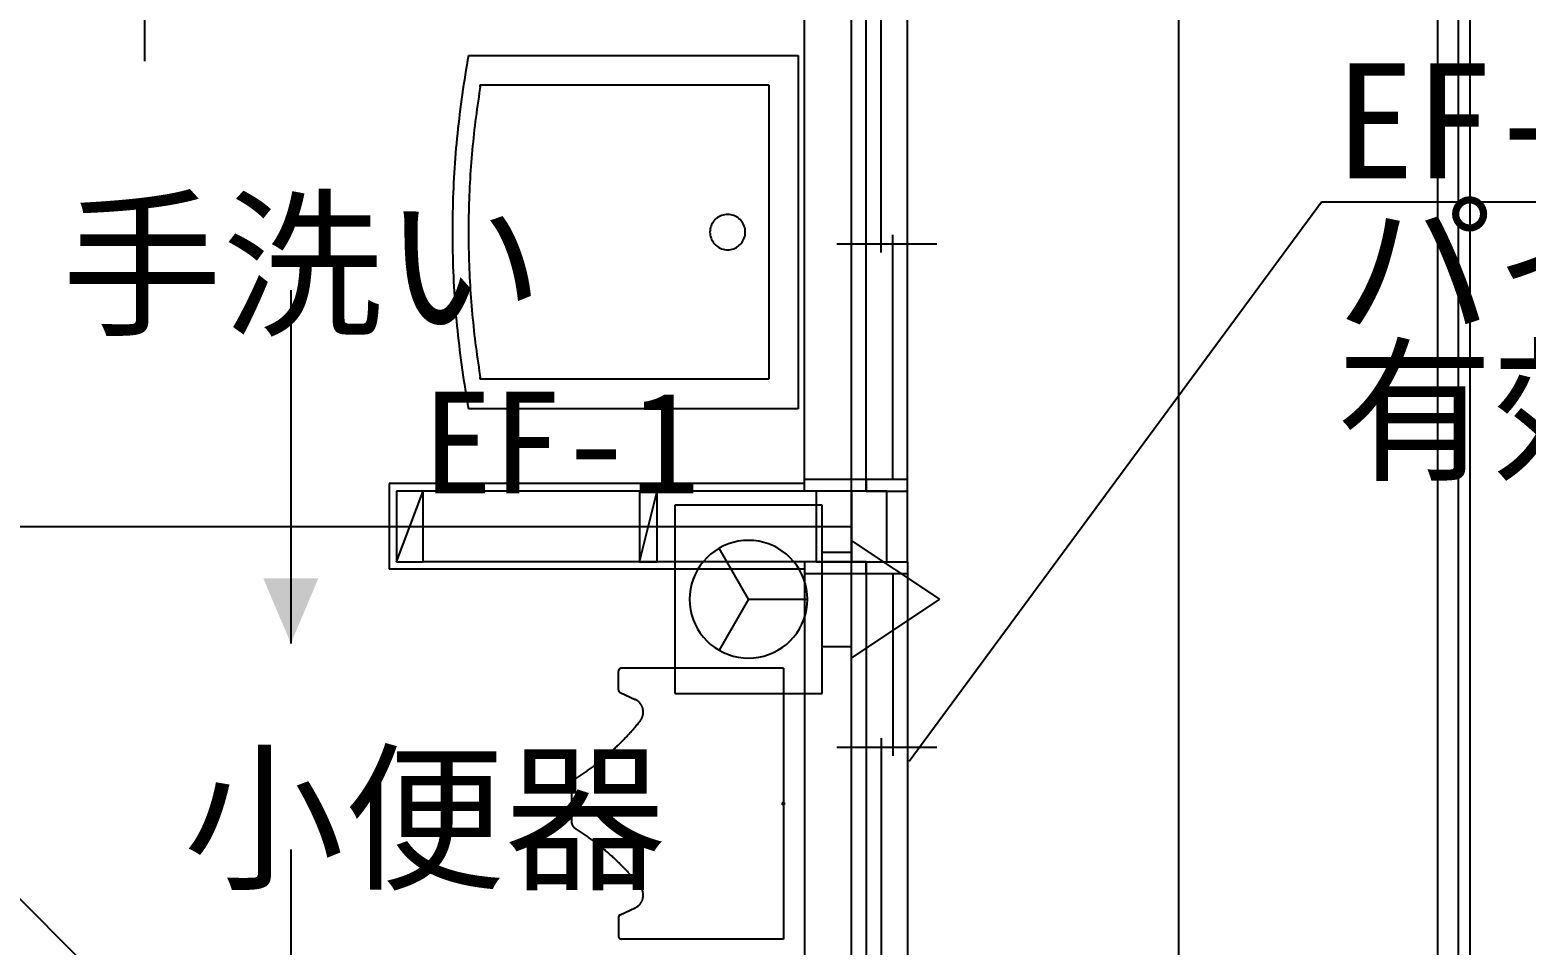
# Model space of a CAD drawing. Header units: millimetres. Extents: x -21029 to 20283, y -14043 to 14043.
# Drawn here: x 7807 to 10347, y -2162 to -608 of the extents above; entities that cross this region are included whole.
import ezdxf

# ---------------------------------------------------------------- set-up
doc = ezdxf.new("R2010")
doc.units = ezdxf.units.MM
for name, color, linetype in [('0-2', 7, 'Continuous'), ('0-3', 7, 'Continuous'), ('0-8', 7, 'Continuous'), ('0-A', 7, 'Continuous'), ('0-B', 7, 'Continuous'), ('0-C', 7, 'Continuous'), ('0-D', 7, 'Continuous'), ('0-E', 7, 'Continuous'), ('0-F', 7, 'Continuous'), ('1-7', 7, 'Continuous'), ('1-8', 7, 'Continuous'), ('1-9', 7, 'Continuous'), ('1-C', 7, 'Continuous'), ('2-0', 7, 'Continuous'), ('2-3', 7, 'Continuous'), ('2-4', 7, 'Continuous'), ('2-5', 7, 'Continuous')]:
    doc.layers.add(name, color=color, linetype=linetype)
doc.styles.add('JP', font='msgothic.ttc')

msp = doc.modelspace()

# ---------------------------------------------------------------- linework, layer by layer
at = {"layer": '0-2', "color": 1}
for p, q in [((9202, -3371.1), (9202, 7328.9)), ((7282, -1451.1), (9202, -1451.1)), ((8417, -1451.1), (9202, -1451.1))]:
    msp.add_line(p, q, dxfattribs=at)
at = {"layer": '0-3', "color": 7}
for p, q in [((9142, -1391.1), (8474.5, -1391.1)), ((9142, -1511.1), (8474.5, -1511.1))]:
    msp.add_line(p, q, dxfattribs=at)
at = {"layer": '0-8', "color": 7}
msp.add_lwpolyline([(9021.6, -951.4), (9021.5, -948.8), (9021.2, -946.2), (9020.6, -943.6), (9019.8, -941.1), (9018.8, -938.7), (9017.6, -936.4), (9016.2, -934.2), (9014.6, -932.1), (9012.9, -930.2), (9010.9, -928.4), (9008.8, -926.8), (9006.6, -925.4), (9004.3, -924.2), (9001.9, -923.2), (8999.4, -922.4), (8996.8, -921.8), (8994.3, -921.5), (8991.6, -921.4), (8989, -921.5), (8986.4, -921.8), (8983.9, -922.4), (8981.4, -923.2), (8979, -924.2), (8976.6, -925.4), (8974.4, -926.8), (8972.4, -928.4), (8970.4, -930.2), (8968.7, -932.1), (8967.1, -934.2), (8965.7, -936.4), (8964.4, -938.7), (8963.4, -941.1), (8962.7, -943.6), (8962.1, -946.2), (8961.8, -948.8), (8961.6, -951.4), (8961.8, -954), (8962.1, -956.6), (8962.7, -959.1), (8963.4, -961.6), (8964.4, -964.1), (8965.7, -966.4), (8967.1, -968.6), (8968.7, -970.7), (8970.4, -972.6), (8972.4, -974.4), (8974.4, -975.9), (8976.6, -977.4), (8979, -978.6), (8981.4, -979.6), (8983.9, -980.4), (8986.4, -980.9), (8989, -981.3), (8991.6, -981.4), (8994.3, -981.3), (8996.8, -980.9), (8999.4, -980.4), (9001.9, -979.6), (9004.3, -978.6), (9006.6, -977.4), (9008.8, -975.9), (9010.9, -974.4), (9012.9, -972.6), (9014.6, -970.7), (9016.2, -968.6), (9017.6, -966.4), (9018.8, -964.1), (9019.8, -961.6), (9020.6, -959.1), (9021.2, -956.6), (9021.5, -954), (9021.6, -951.4)], dxfattribs=at)
at = {"layer": '0-A', "color": 7}
for p, q in [((8806.3, -1728.8), (8806.3, -1697)), ((9086.3, -1692), (8811.3, -1692)), ((9086.3, -1692), (9086.3, -2152)), ((8809.2, -1733.4), (8834.4, -1744.9)), ((8726.3, -1892.4), (8726.3, -1951.7)), ((8809.2, -2110.7), (8834.5, -2099.1)), ((8806.3, -2115.2), (8806.3, -2147)), ((9086.3, -2152), (8811.3, -2152))]:
    msp.add_line(p, q, dxfattribs=at)
for points in [[(8811.3, -1692), (8811.2, -1692), (8811.1, -1692), (8811, -1692), (8810.9, -1692), (8810.8, -1692.1), (8810.7, -1692.1), (8810.6, -1692.1), (8810.4, -1692.1), (8810.3, -1692.1), (8810.2, -1692.1), (8810.1, -1692.2), (8810, -1692.2), (8809.9, -1692.2), (8809.8, -1692.3), (8809.7, -1692.3), (8809.6, -1692.3), (8809.5, -1692.4), (8809.4, -1692.4), (8809.3, -1692.5), (8809.2, -1692.5), (8809.1, -1692.5), (8809, -1692.6), (8808.9, -1692.6), (8808.8, -1692.7), (8808.7, -1692.8), (8808.6, -1692.8), (8808.5, -1692.9), (8808.4, -1692.9), (8808.4, -1693), (8808.3, -1693.1), (8808.2, -1693.1), (8808.1, -1693.2), (8808, -1693.3), (8807.9, -1693.3), (8807.9, -1693.4), (8807.8, -1693.5), (8807.7, -1693.6), (8807.6, -1693.7), (8807.6, -1693.7), (8807.5, -1693.8), (8807.4, -1693.9), (8807.3, -1694), (8807.3, -1694.1), (8807.2, -1694.2), (8807.2, -1694.3), (8807.1, -1694.3), (8807, -1694.4), (8807, -1694.5), (8806.9, -1694.6), (8806.9, -1694.7), (8806.8, -1694.8), (8806.8, -1694.9), (8806.7, -1695), (8806.7, -1695.1), (8806.7, -1695.2), (8806.6, -1695.3), (8806.6, -1695.4), (8806.5, -1695.5), (8806.5, -1695.6), (8806.5, -1695.7), (8806.5, -1695.8), (8806.4, -1695.9), (8806.4, -1696.1), (8806.4, -1696.2), (8806.4, -1696.3), (8806.4, -1696.4), (8806.3, -1696.5), (8806.3, -1696.6), (8806.3, -1696.7), (8806.3, -1696.8), (8806.3, -1696.9), (8806.3, -1697)], [(8806.3, -1728.8), (8806.3, -1728.9), (8806.3, -1729), (8806.3, -1729.1), (8806.3, -1729.1), (8806.3, -1729.2), (8806.3, -1729.3), (8806.3, -1729.4), (8806.4, -1729.5), (8806.4, -1729.5), (8806.4, -1729.6), (8806.4, -1729.7), (8806.4, -1729.8), (8806.4, -1729.8), (8806.4, -1729.9), (8806.5, -1730), (8806.5, -1730.1), (8806.5, -1730.2), (8806.5, -1730.2), (8806.5, -1730.3), (8806.6, -1730.4), (8806.6, -1730.5), (8806.6, -1730.5), (8806.6, -1730.6), (8806.7, -1730.7), (8806.7, -1730.8), (8806.7, -1730.8), (8806.8, -1730.9), (8806.8, -1731), (8806.8, -1731), (8806.9, -1731.1), (8806.9, -1731.2), (8806.9, -1731.2), (8807, -1731.3), (8807, -1731.4), (8807.1, -1731.5), (8807.1, -1731.5), (8807.1, -1731.6), (8807.2, -1731.7), (8807.2, -1731.7), (8807.3, -1731.8), (8807.3, -1731.8), (8807.4, -1731.9), (8807.4, -1732), (8807.5, -1732), (8807.5, -1732.1), (8807.6, -1732.2), (8807.6, -1732.2), (8807.7, -1732.3), (8807.7, -1732.3), (8807.8, -1732.4), (8807.9, -1732.4), (8807.9, -1732.5), (8808, -1732.5), (8808, -1732.6), (8808.1, -1732.6), (8808.2, -1732.7), (8808.2, -1732.7), (8808.3, -1732.8), (8808.3, -1732.8), (8808.4, -1732.9), (8808.5, -1732.9), (8808.5, -1733), (8808.6, -1733), (8808.7, -1733.1), (8808.7, -1733.1), (8808.8, -1733.1), (8808.9, -1733.2), (8808.9, -1733.2), (8809, -1733.3), (8809.1, -1733.3), (8809.2, -1733.3), (8809.2, -1733.4)], [(8843, -1781.7), (8843.4, -1781.2), (8843.8, -1780.7), (8844.1, -1780.2), (8844.5, -1779.7), (8844.8, -1779.2), (8845.1, -1778.7), (8845.4, -1778.2), (8845.7, -1777.6), (8845.9, -1777.1), (8846.2, -1776.5), (8846.4, -1776), (8846.7, -1775.4), (8846.9, -1774.9), (8847.1, -1774.3), (8847.3, -1773.7), (8847.4, -1773.1), (8847.6, -1772.5), (8847.7, -1772), (8847.9, -1771.4), (8848, -1770.8), (8848.1, -1770.2), (8848.1, -1769.6), (8848.2, -1769), (8848.3, -1768.4), (8848.3, -1767.8), (8848.3, -1767.2), (8848.3, -1766.5), (8848.3, -1765.9), (8848.3, -1765.3), (8848.2, -1764.7), (8848.2, -1764.1), (8848.1, -1763.5), (8848, -1762.9), (8847.9, -1762.3), (8847.8, -1761.7), (8847.7, -1761.1), (8847.5, -1760.6), (8847.4, -1760), (8847.2, -1759.4), (8847, -1758.8), (8846.8, -1758.3), (8846.6, -1757.7), (8846.3, -1757.1), (8846.1, -1756.6), (8845.8, -1756), (8845.6, -1755.5), (8845.3, -1755), (8845, -1754.4), (8844.6, -1753.9), (8844.3, -1753.4), (8844, -1752.9), (8843.6, -1752.4), (8843.3, -1751.9), (8842.9, -1751.5), (8842.5, -1751), (8842.1, -1750.5), (8841.7, -1750.1), (8841.3, -1749.7), (8840.8, -1749.2), (8840.4, -1748.8), (8839.9, -1748.4), (8839.5, -1748.1), (8839, -1747.7), (8838.5, -1747.3), (8838, -1747), (8837.5, -1746.6), (8837, -1746.3), (8836.5, -1746), (8835.9, -1745.7), (8835.4, -1745.4), (8834.9, -1745.1), (8834.3, -1744.9)], [(8733.3, -1879.7), (8735, -1878.6), (8736.8, -1877.5), (8738.5, -1876.4), (8740.2, -1875.3), (8741.9, -1874.1), (8743.6, -1873), (8745.3, -1871.8), (8747, -1870.7), (8748.7, -1869.5), (8750.4, -1868.4), (8752.1, -1867.2), (8753.8, -1866), (8755.4, -1864.8), (8757.1, -1863.6), (8758.8, -1862.4), (8760.4, -1861.2), (8762.1, -1859.9), (8763.7, -1858.7), (8765.3, -1857.5), (8767, -1856.2), (8768.6, -1855), (8770.2, -1853.7), (8771.8, -1852.4), (8773.4, -1851.2), (8775, -1849.9), (8776.6, -1848.6), (8778.2, -1847.3), (8779.8, -1846), (8781.4, -1844.7), (8783, -1843.3), (8784.5, -1842), (8786.1, -1840.7), (8787.6, -1839.3), (8789.2, -1838), (8790.7, -1836.6), (8792.3, -1835.3), (8793.8, -1833.9), (8795.3, -1832.5), (8796.8, -1831.1), (8798.3, -1829.7), (8799.8, -1828.3), (8801.3, -1826.9), (8802.8, -1825.5), (8804.3, -1824.1), (8805.8, -1822.7), (8807.2, -1821.2), (8808.7, -1819.8), (8810.2, -1818.4), (8811.6, -1816.9), (8813.1, -1815.4), (8814.5, -1814), (8815.9, -1812.5), (8817.3, -1811), (8818.8, -1809.5), (8820.2, -1808), (8821.6, -1806.5), (8823, -1805), (8824.4, -1803.5), (8825.7, -1802), (8827.1, -1800.5), (8828.5, -1798.9), (8829.8, -1797.4), (8831.2, -1795.9), (8832.5, -1794.3), (8833.9, -1792.8), (8835.2, -1791.2), (8836.5, -1789.6), (8837.8, -1788.1), (8839.2, -1786.5), (8840.5, -1784.9), (8841.8, -1783.3), (8843, -1781.7)], [(8733.3, -1879.7), (8733.1, -1879.8), (8733, -1879.9), (8732.8, -1880.1), (8732.6, -1880.2), (8732.4, -1880.3), (8732.3, -1880.4), (8732.1, -1880.5), (8731.9, -1880.7), (8731.8, -1880.8), (8731.6, -1880.9), (8731.5, -1881.1), (8731.3, -1881.2), (8731.1, -1881.4), (8731, -1881.5), (8730.8, -1881.7), (8730.7, -1881.8), (8730.5, -1882), (8730.4, -1882.1), (8730.3, -1882.3), (8730.1, -1882.4), (8730, -1882.6), (8729.8, -1882.7), (8729.7, -1882.9), (8729.6, -1883.1), (8729.4, -1883.2), (8729.3, -1883.4), (8729.2, -1883.6), (8729.1, -1883.7), (8728.9, -1883.9), (8728.8, -1884.1), (8728.7, -1884.2), (8728.6, -1884.4), (8728.5, -1884.6), (8728.4, -1884.8), (8728.3, -1885), (8728.2, -1885.1), (8728.1, -1885.3), (8728, -1885.5), (8727.9, -1885.7), (8727.8, -1885.9), (8727.7, -1886.1), (8727.6, -1886.3), (8727.5, -1886.5), (8727.5, -1886.7), (8727.4, -1886.9), (8727.3, -1887.1), (8727.2, -1887.2), (8727.2, -1887.4), (8727.1, -1887.6), (8727, -1887.8), (8727, -1888), (8726.9, -1888.2), (8726.8, -1888.4), (8726.8, -1888.7), (8726.7, -1888.9), (8726.7, -1889.1), (8726.6, -1889.3), (8726.6, -1889.5), (8726.6, -1889.7), (8726.5, -1889.9), (8726.5, -1890.1), (8726.5, -1890.3), (8726.4, -1890.5), (8726.4, -1890.7), (8726.4, -1890.9), (8726.4, -1891.1), (8726.3, -1891.3), (8726.3, -1891.6), (8726.3, -1891.8), (8726.3, -1892), (8726.3, -1892.2), (8726.3, -1892.4)], [(8726.3, -1951.7), (8726.3, -1951.9), (8726.3, -1952.1), (8726.3, -1952.3), (8726.3, -1952.5), (8726.3, -1952.7), (8726.4, -1952.9), (8726.4, -1953.1), (8726.4, -1953.3), (8726.4, -1953.6), (8726.5, -1953.8), (8726.5, -1954), (8726.5, -1954.2), (8726.6, -1954.4), (8726.6, -1954.6), (8726.6, -1954.8), (8726.7, -1955), (8726.7, -1955.2), (8726.8, -1955.4), (8726.8, -1955.6), (8726.9, -1955.8), (8727, -1956), (8727, -1956.2), (8727.1, -1956.4), (8727.2, -1956.6), (8727.2, -1956.8), (8727.3, -1957), (8727.4, -1957.2), (8727.5, -1957.4), (8727.5, -1957.6), (8727.6, -1957.8), (8727.7, -1958), (8727.8, -1958.2), (8727.9, -1958.4), (8728, -1958.5), (8728.1, -1958.7), (8728.2, -1958.9), (8728.3, -1959.1), (8728.4, -1959.3), (8728.5, -1959.5), (8728.6, -1959.6), (8728.7, -1959.8), (8728.8, -1960), (8728.9, -1960.2), (8729.1, -1960.3), (8729.2, -1960.5), (8729.3, -1960.7), (8729.4, -1960.8), (8729.6, -1961), (8729.7, -1961.2), (8729.8, -1961.3), (8730, -1961.5), (8730.1, -1961.7), (8730.3, -1961.8), (8730.4, -1962), (8730.5, -1962.1), (8730.7, -1962.3), (8730.8, -1962.4), (8731, -1962.6), (8731.1, -1962.7), (8731.3, -1962.8), (8731.5, -1963), (8731.6, -1963.1), (8731.8, -1963.2), (8731.9, -1963.4), (8732.1, -1963.5), (8732.3, -1963.6), (8732.4, -1963.8), (8732.6, -1963.9), (8732.8, -1964), (8733, -1964.1), (8733.1, -1964.2), (8733.3, -1964.4)], [(8843, -2062.4), (8841.8, -2060.8), (8840.5, -2059.2), (8839.2, -2057.6), (8837.8, -2056), (8836.5, -2054.4), (8835.2, -2052.9), (8833.9, -2051.3), (8832.5, -2049.7), (8831.2, -2048.2), (8829.8, -2046.7), (8828.5, -2045.1), (8827.1, -2043.6), (8825.7, -2042.1), (8824.4, -2040.5), (8823, -2039), (8821.6, -2037.5), (8820.2, -2036), (8818.8, -2034.5), (8817.3, -2033), (8815.9, -2031.6), (8814.5, -2030.1), (8813.1, -2028.6), (8811.6, -2027.2), (8810.2, -2025.7), (8808.7, -2024.3), (8807.2, -2022.8), (8805.8, -2021.4), (8804.3, -2020), (8802.8, -2018.5), (8801.3, -2017.1), (8799.8, -2015.7), (8798.3, -2014.3), (8796.8, -2012.9), (8795.3, -2011.5), (8793.8, -2010.2), (8792.3, -2008.8), (8790.7, -2007.4), (8789.2, -2006.1), (8787.6, -2004.7), (8786.1, -2003.4), (8784.5, -2002), (8783, -2000.7), (8781.4, -1999.4), (8779.8, -1998.1), (8778.2, -1996.8), (8776.6, -1995.5), (8775, -1994.2), (8773.4, -1992.9), (8771.8, -1991.6), (8770.2, -1990.4), (8768.6, -1989.1), (8767, -1987.8), (8765.3, -1986.6), (8763.7, -1985.4), (8762.1, -1984.1), (8760.4, -1982.9), (8758.8, -1981.7), (8757.1, -1980.5), (8755.4, -1979.3), (8753.8, -1978.1), (8752.1, -1976.9), (8750.4, -1975.7), (8748.7, -1974.5), (8747, -1973.4), (8745.3, -1972.2), (8743.6, -1971.1), (8741.9, -1969.9), (8740.2, -1968.8), (8738.5, -1967.7), (8736.8, -1966.6), (8735, -1965.5), (8733.3, -1964.4)], [(8834.3, -2099.2), (8834.9, -2098.9), (8835.4, -2098.7), (8835.9, -2098.4), (8836.5, -2098.1), (8837, -2097.8), (8837.5, -2097.4), (8838, -2097.1), (8838.5, -2096.8), (8839, -2096.4), (8839.5, -2096), (8839.9, -2095.6), (8840.4, -2095.2), (8840.8, -2094.8), (8841.3, -2094.4), (8841.7, -2094), (8842.1, -2093.5), (8842.5, -2093.1), (8842.9, -2092.6), (8843.3, -2092.1), (8843.6, -2091.6), (8844, -2091.2), (8844.3, -2090.7), (8844.6, -2090.1), (8845, -2089.6), (8845.3, -2089.1), (8845.6, -2088.6), (8845.8, -2088), (8846.1, -2087.5), (8846.3, -2086.9), (8846.6, -2086.4), (8846.8, -2085.8), (8847, -2085.2), (8847.2, -2084.7), (8847.4, -2084.1), (8847.5, -2083.5), (8847.7, -2082.9), (8847.8, -2082.3), (8847.9, -2081.7), (8848, -2081.1), (8848.1, -2080.5), (8848.2, -2079.9), (8848.2, -2079.3), (8848.3, -2078.7), (8848.3, -2078.1), (8848.3, -2077.5), (8848.3, -2076.9), (8848.3, -2076.3), (8848.3, -2075.7), (8848.2, -2075.1), (8848.1, -2074.5), (8848.1, -2073.9), (8848, -2073.3), (8847.9, -2072.7), (8847.7, -2072.1), (8847.6, -2071.5), (8847.4, -2070.9), (8847.3, -2070.4), (8847.1, -2069.8), (8846.9, -2069.2), (8846.7, -2068.6), (8846.4, -2068.1), (8846.2, -2067.5), (8845.9, -2067), (8845.7, -2066.4), (8845.4, -2065.9), (8845.1, -2065.4), (8844.8, -2064.8), (8844.5, -2064.3), (8844.1, -2063.8), (8843.8, -2063.3), (8843.4, -2062.8), (8843, -2062.4)], [(8809.2, -2110.7), (8809.2, -2110.7), (8809.1, -2110.8), (8809, -2110.8), (8808.9, -2110.8), (8808.9, -2110.9), (8808.8, -2110.9), (8808.7, -2111), (8808.7, -2111), (8808.6, -2111), (8808.5, -2111.1), (8808.5, -2111.1), (8808.4, -2111.2), (8808.3, -2111.2), (8808.3, -2111.3), (8808.2, -2111.3), (8808.2, -2111.4), (8808.1, -2111.4), (8808, -2111.5), (8808, -2111.5), (8807.9, -2111.6), (8807.9, -2111.6), (8807.8, -2111.7), (8807.7, -2111.7), (8807.7, -2111.8), (8807.6, -2111.9), (8807.6, -2111.9), (8807.5, -2112), (8807.5, -2112), (8807.4, -2112.1), (8807.4, -2112.2), (8807.3, -2112.2), (8807.3, -2112.3), (8807.2, -2112.3), (8807.2, -2112.4), (8807.1, -2112.5), (8807.1, -2112.5), (8807.1, -2112.6), (8807, -2112.7), (8807, -2112.7), (8806.9, -2112.8), (8806.9, -2112.9), (8806.9, -2113), (8806.8, -2113), (8806.8, -2113.1), (8806.8, -2113.2), (8806.7, -2113.2), (8806.7, -2113.3), (8806.7, -2113.4), (8806.6, -2113.5), (8806.6, -2113.5), (8806.6, -2113.6), (8806.6, -2113.7), (8806.5, -2113.8), (8806.5, -2113.8), (8806.5, -2113.9), (8806.5, -2114), (8806.5, -2114.1), (8806.4, -2114.1), (8806.4, -2114.2), (8806.4, -2114.3), (8806.4, -2114.4), (8806.4, -2114.5), (8806.4, -2114.5), (8806.4, -2114.6), (8806.3, -2114.7), (8806.3, -2114.8), (8806.3, -2114.8), (8806.3, -2114.9), (8806.3, -2115), (8806.3, -2115.1), (8806.3, -2115.2), (8806.3, -2115.2)], [(8806.3, -2147), (8806.3, -2147.1), (8806.3, -2147.2), (8806.3, -2147.4), (8806.3, -2147.5), (8806.3, -2147.6), (8806.4, -2147.7), (8806.4, -2147.8), (8806.4, -2147.9), (8806.4, -2148), (8806.4, -2148.1), (8806.5, -2148.2), (8806.5, -2148.3), (8806.5, -2148.4), (8806.5, -2148.5), (8806.6, -2148.6), (8806.6, -2148.7), (8806.7, -2148.8), (8806.7, -2148.9), (8806.7, -2149), (8806.8, -2149.1), (8806.8, -2149.2), (8806.9, -2149.3), (8806.9, -2149.4), (8807, -2149.5), (8807, -2149.6), (8807.1, -2149.7), (8807.2, -2149.8), (8807.2, -2149.9), (8807.3, -2150), (8807.3, -2150.1), (8807.4, -2150.2), (8807.5, -2150.2), (8807.6, -2150.3), (8807.6, -2150.4), (8807.7, -2150.5), (8807.8, -2150.6), (8807.9, -2150.6), (8807.9, -2150.7), (8808, -2150.8), (8808.1, -2150.9), (8808.2, -2150.9), (8808.3, -2151), (8808.4, -2151.1), (8808.4, -2151.1), (8808.5, -2151.2), (8808.6, -2151.2), (8808.7, -2151.3), (8808.8, -2151.4), (8808.9, -2151.4), (8809, -2151.5), (8809.1, -2151.5), (8809.2, -2151.6), (8809.3, -2151.6), (8809.4, -2151.7), (8809.5, -2151.7), (8809.6, -2151.7), (8809.7, -2151.8), (8809.8, -2151.8), (8809.9, -2151.8), (8810, -2151.9), (8810.1, -2151.9), (8810.2, -2151.9), (8810.3, -2151.9), (8810.4, -2152), (8810.6, -2152), (8810.7, -2152), (8810.8, -2152), (8810.9, -2152), (8811, -2152), (8811.1, -2152), (8811.2, -2152), (8811.3, -2152)]]:
    msp.add_lwpolyline(points, dxfattribs=at)
at = {"layer": '0-B', "color": 7}
msp.add_lwpolyline([(9086.3, -1924), (9086.5, -1924), (9086.7, -1924), (9086.8, -1924), (9087, -1923.9), (9087.2, -1923.8), (9087.3, -1923.8), (9087.5, -1923.7), (9087.6, -1923.6), (9087.7, -1923.4), (9087.8, -1923.3), (9088, -1923.2), (9088, -1923), (9088.1, -1922.9), (9088.2, -1922.7), (9088.2, -1922.5), (9088.3, -1922.4), (9088.3, -1922.2), (9088.3, -1922), (9088.3, -1921.9), (9088.3, -1921.7), (9088.2, -1921.5), (9088.2, -1921.3), (9088.1, -1921.2), (9088, -1921), (9088, -1920.9), (9087.8, -1920.7), (9087.7, -1920.6), (9087.6, -1920.5), (9087.5, -1920.4), (9087.3, -1920.3), (9087.2, -1920.2), (9087, -1920.2), (9086.8, -1920.1), (9086.7, -1920.1), (9086.5, -1920), (9086.3, -1920), (9086.1, -1920), (9086, -1920.1), (9085.8, -1920.1), (9085.6, -1920.2), (9085.5, -1920.2), (9085.3, -1920.3), (9085.2, -1920.4), (9085, -1920.5), (9084.9, -1920.6), (9084.8, -1920.7), (9084.7, -1920.9), (9084.6, -1921), (9084.5, -1921.2), (9084.4, -1921.3), (9084.4, -1921.5), (9084.3, -1921.7), (9084.3, -1921.9), (9084.3, -1922), (9084.3, -1922.2), (9084.3, -1922.4), (9084.4, -1922.5), (9084.4, -1922.7), (9084.5, -1922.9), (9084.6, -1923), (9084.7, -1923.2), (9084.8, -1923.3), (9084.9, -1923.4), (9085, -1923.6), (9085.2, -1923.7), (9085.3, -1923.8), (9085.5, -1923.8), (9085.6, -1923.9), (9085.8, -1924), (9086, -1924), (9086.1, -1924), (9086.3, -1924)], dxfattribs=at)
at = {"layer": '0-C', "color": 7}
for p, q in [((8002, -661.1), (8002, -261.1)), ((9227, -1391.1), (9227, -551.1)), ((9297, -1391.1), (9297, -551.1)), ((9252, -986.1), (9252, -571.1)), ((9272, -1371.1), (9272, -956.1)), ((9177, -971.1), (9347, -971.1)), ((9227, -1371.1), (9297, -1371.1)), ((9227, -1391.1), (9297, -1391.1)), ((9227, -1511.1), (9297, -1511.1)), ((9227, -1511.1), (9227, -2351.1)), ((9297, -1511.1), (9297, -2351.1)), ((9227, -1531.1), (9297, -1531.1)), ((9272, -1531.1), (9272, -1841.1)), ((9177, -1826.1), (9347, -1826.1)), ((9252, -1811.1), (9252, -2331.1))]:
    msp.add_line(p, q, dxfattribs=at)
at = {"layer": '0-D', "color": 7}
for p, q in [((10197, 228.9), (10197, -4441.1)), ((10232, 228.9), (10232, -4476.1)), ((9122, -1391.1), (9122, -571.1)), ((9122, -1391.1), (9122, -1371.1)), ((9122, -1371.1), (9227, -1371.1)), ((9227, -1371.1), (9227, -1391.1)), ((9227, -1391.1), (9122, -1391.1)), ((9227, -1511.1), (9122, -1511.1)), ((9122, -1511.1), (9122, -1531.1)), ((9122, -1511.1), (9122, -2331.1)), ((9227, -1531.1), (9227, -1511.1)), ((9122, -1531.1), (9227, -1531.1))]:
    msp.add_line(p, q, dxfattribs=at)
at = {"layer": '0-F', "color": 7}
for p, q in [((8551.6, -651.4), (9111.6, -651.4)), ((9111.6, -651.4), (9111.6, -1251.4)), ((8571.6, -705.4), (8571.6, -701.4)), ((8571.6, -701.4), (9061.6, -701.4)), ((9061.6, -701.4), (9061.6, -1201.4)), ((8571.6, -1201.4), (8571.6, -1197.3)), ((9061.6, -1201.4), (8571.6, -1201.4)), ((9111.6, -1251.4), (8551.6, -1251.4))]:
    msp.add_line(p, q, dxfattribs=at)
for points in [[(8551.6, -651.4), (8550.1, -659.6), (8548.7, -667.9), (8547.3, -676.1), (8545.9, -684.4), (8544.6, -692.7), (8543.3, -701), (8542.1, -709.2), (8540.9, -717.5), (8539.7, -725.8), (8538.6, -734.1), (8537.5, -742.4), (8536.5, -750.8), (8535.5, -759.1), (8534.5, -767.4), (8533.6, -775.7), (8532.8, -784.1), (8531.9, -792.4), (8531.1, -800.8), (8530.4, -809.1), (8529.7, -817.4), (8529.1, -825.8), (8528.4, -834.2), (8527.9, -842.5), (8527.3, -850.9), (8526.9, -859.2), (8526.4, -867.6), (8526, -876), (8525.7, -884.4), (8525.3, -892.7), (8525.1, -901.1), (8524.8, -909.5), (8524.6, -917.9), (8524.5, -926.2), (8524.4, -934.6), (8524.3, -943), (8524.3, -951.4), (8524.3, -959.8), (8524.4, -968.1), (8524.5, -976.5), (8524.6, -984.9), (8524.8, -993.3), (8525.1, -1001.6), (8525.3, -1010), (8525.7, -1018.4), (8526, -1026.8), (8526.4, -1035.1), (8526.9, -1043.5), (8527.3, -1051.9), (8527.9, -1060.2), (8528.4, -1068.6), (8529.1, -1076.9), (8529.7, -1085.3), (8530.4, -1093.6), (8531.1, -1102), (8531.9, -1110.3), (8532.8, -1118.7), (8533.6, -1127), (8534.5, -1135.3), (8535.5, -1143.7), (8536.5, -1152), (8537.5, -1160.3), (8538.6, -1168.6), (8539.7, -1176.9), (8540.9, -1185.2), (8542.1, -1193.5), (8543.3, -1201.8), (8544.6, -1210.1), (8545.9, -1218.3), (8547.3, -1226.6), (8548.7, -1234.9), (8550.1, -1243.1), (8551.6, -1251.4)], [(8572.1, -701.4), (8571, -708.3), (8569.9, -715.1), (8568.9, -722), (8567.9, -728.9), (8566.9, -735.8), (8565.9, -742.8), (8565, -749.7), (8564.1, -756.6), (8563.2, -763.5), (8562.3, -770.4), (8561.5, -777.4), (8560.8, -784.3), (8560, -791.2), (8559.3, -798.2), (8558.6, -805.1), (8558, -812.1), (8557.4, -819), (8556.8, -826), (8556.2, -832.9), (8555.7, -839.9), (8555.2, -846.8), (8554.7, -853.8), (8554.3, -860.7), (8553.9, -867.7), (8553.6, -874.7), (8553.2, -881.6), (8552.9, -888.6), (8552.7, -895.6), (8552.4, -902.6), (8552.2, -909.5), (8552, -916.5), (8551.9, -923.5), (8551.8, -930.4), (8551.7, -937.4), (8551.7, -944.4), (8551.6, -951.4), (8551.7, -958.3), (8551.7, -965.3), (8551.8, -972.3), (8551.9, -979.3), (8552, -986.2), (8552.2, -993.2), (8552.4, -1000.2), (8552.7, -1007.2), (8552.9, -1014.1), (8553.2, -1021.1), (8553.6, -1028.1), (8553.9, -1035), (8554.3, -1042), (8554.7, -1049), (8555.2, -1055.9), (8555.7, -1062.9), (8556.2, -1069.8), (8556.8, -1076.8), (8557.4, -1083.7), (8558, -1090.7), (8558.6, -1097.6), (8559.3, -1104.6), (8560, -1111.5), (8560.8, -1118.5), (8561.5, -1125.4), (8562.3, -1132.3), (8563.2, -1139.2), (8564.1, -1146.2), (8565, -1153.1), (8565.9, -1160), (8566.9, -1166.9), (8567.9, -1173.8), (8568.9, -1180.7), (8569.9, -1187.6), (8571, -1194.5), (8572.1, -1201.4)]]:
    msp.add_lwpolyline(points, dxfattribs=at)
at = {"layer": '1-7', "color": 2}
msp.add_line((10037, -4331.1), (4277, 1428.9), dxfattribs=at)
at = {"layer": '1-8', "color": 1}
for p, q in [((9757, 528.9), (9757, -3388.6)), ((10252, 528.9), (10252, -4546.1))]:
    msp.add_line(p, q, dxfattribs=at)
at = {"layer": '1-9', "color": 7}
for p, q in [((8429.5, -1511.1), (8474.5, -1391.1)), ((8474.5, -1391.1), (8429.5, -1391.1)), ((8429.5, -1391.1), (8429.5, -1511.1)), ((8474.5, -1511.1), (8474.5, -1391.1)), ((8842, -1511.1), (8872, -1391.1)), ((8872, -1391.1), (8842, -1391.1)), ((8842, -1391.1), (8842, -1511.1)), ((8872, -1511.1), (8872, -1391.1)), ((9262, -1391.1), (9142, -1391.1)), ((9142, -1391.1), (9142, -1511.1)), ((9202, -1391.1), (9202, -1511.1)), ((9202, -1391.1), (9202, -1511.1)), ((9262, -1511.1), (9262, -1391.1)), ((8429.5, -1511.1), (8474.5, -1511.1)), ((8842, -1511.1), (8872, -1511.1)), ((9142, -1511.1), (9262, -1511.1))]:
    msp.add_line(p, q, dxfattribs=at)
at = {"layer": '1-C', "color": 7}
for p, q in [((9122, -1378.6), (8417, -1378.6)), ((8417, -1378.6), (8417, -1523.6)), ((9297, -1511.1), (9297, -1391.1)), ((9122, -1523.6), (8417, -1523.6))]:
    msp.add_line(p, q, dxfattribs=at)
at = {"layer": '2-0', "color": 1}
for p, q in [((9152, -1415), (8902, -1415)), ((8902, -1415), (8902, -1735)), ((9152, -1735), (9152, -1415)), ((9027, -1575), (8977, -1488.4)), ((9027, -1575), (8977, -1661.6)), ((9027, -1575), (9127, -1575)), ((8902, -1735), (9152, -1735))]:
    msp.add_line(p, q, dxfattribs=at)
msp.add_lwpolyline([(9127, -1575), (9126.6, -1566.3), (9125.5, -1557.6), (9123.6, -1549.1), (9121, -1540.8), (9117.6, -1532.7), (9113.6, -1525), (9108.9, -1517.6), (9103.6, -1510.7), (9097.7, -1504.3), (9091.3, -1498.4), (9084.4, -1493.1), (9077, -1488.4), (9069.3, -1484.4), (9061.2, -1481), (9052.9, -1478.4), (9044.4, -1476.5), (9035.7, -1475.4), (9027, -1475), (9018.3, -1475.4), (9009.6, -1476.5), (9001.1, -1478.4), (8992.8, -1481), (8984.7, -1484.4), (8977, -1488.4), (8969.6, -1493.1), (8962.7, -1498.4), (8956.3, -1504.3), (8950.4, -1510.7), (8945.1, -1517.6), (8940.4, -1525), (8936.4, -1532.7), (8933, -1540.8), (8930.4, -1549.1), (8928.5, -1557.6), (8927.4, -1566.3), (8927, -1575), (8927.4, -1583.7), (8928.5, -1592.4), (8930.4, -1600.9), (8933, -1609.2), (8936.4, -1617.3), (8940.4, -1625), (8945.1, -1632.4), (8950.4, -1639.3), (8956.3, -1645.7), (8962.7, -1651.6), (8969.6, -1656.9), (8977, -1661.6), (8984.7, -1665.6), (8992.8, -1669), (9001.1, -1671.6), (9009.6, -1673.5), (9018.3, -1674.6), (9027, -1675), (9035.7, -1674.6), (9044.4, -1673.5), (9052.9, -1671.6), (9061.2, -1669), (9069.3, -1665.6), (9077, -1661.6), (9084.4, -1656.9), (9091.3, -1651.6), (9097.7, -1645.7), (9103.6, -1639.3), (9108.9, -1632.4), (9113.6, -1625), (9117.6, -1617.3), (9121, -1609.2), (9123.6, -1600.9), (9125.5, -1592.4), (9126.6, -1583.7), (9127, -1575)], dxfattribs=at)
at = {"layer": '2-3', "color": 1}
for p, q in [((9152, -1495), (9202, -1495)), ((9352, -1575), (9202, -1475)), ((9202, -1675), (9352, -1575)), ((9152, -1655), (9202, -1655))]:
    msp.add_line(p, q, dxfattribs=at)
at = {"layer": '2-4', "color": 1}
for p, q in [((8250, -1050), (8250, -1650)), ((8250, -2000), (8250, -2600))]:
    msp.add_line(p, q, dxfattribs=at)
msp.add_solid([(8250, -1650), (8296.7, -1539.5), (8203.3, -1539.5)], dxfattribs=at)
at = {"layer": '2-5', "color": 1}
for p, q in [((9300, -1850), (10000, -900)), ((10000, -900), (12345, -900))]:
    msp.add_line(p, q, dxfattribs=at)

# ---------------------------------------------------------------- texts
at = {"layer": '0-E', "color": 7, "style": 'JP'}
for s, p in [('手洗い', (7860.9, -1106.9)), ('小便器', (8067.7, -2047))]:
    msp.add_text(s, height=200, dxfattribs=at).set_placement(p)
at = {"layer": '2-5', "color": 1, "style": 'JP'}
for s, height, p in [('EF-1 V-08PP8-BL ×3台', 195.5, (10025, -860)), ('パイプファン 24時間常時運転', 195.5, (10025, -1106.5)), ('有効換気量 80m³/h/台(60Hz)', 195.5, (10025, -1353)), ('EF-1', 172.5, (8475, -1395))]:
    msp.add_text(s, height=height, dxfattribs=at).set_placement(p)

doc.saveas('drawing.dxf')
